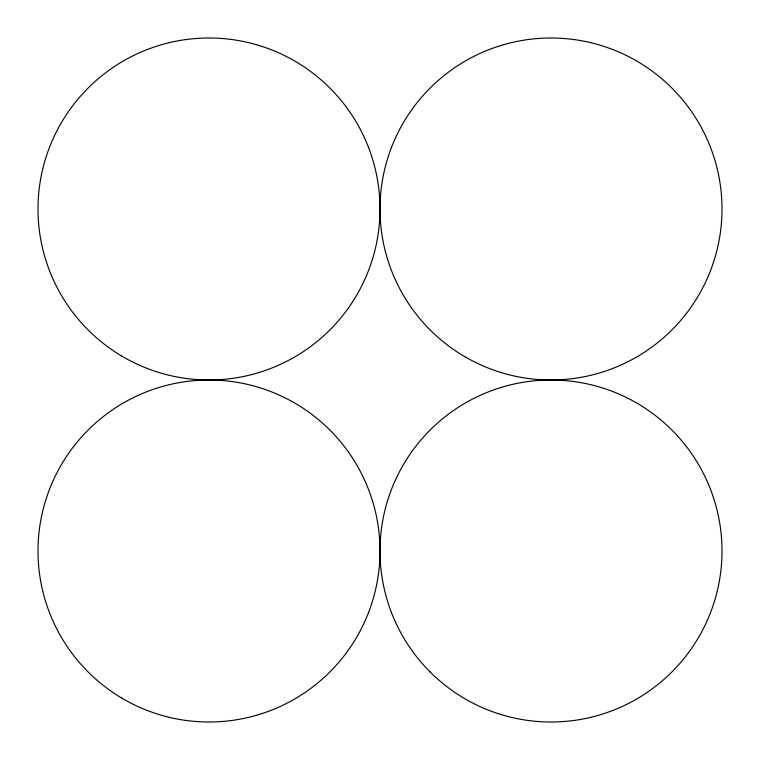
<?xml version="1.0" encoding="UTF-8"?>
<svg xmlns="http://www.w3.org/2000/svg" width="760" height="760" viewBox="0 0 760 760"><rect width="100%" height="100%" fill="white"/><g stroke="black" fill="none" stroke-linecap="round" stroke-linejoin="round"><path stroke-width="1.14" d="M121.486 697.908A171 171 0 0 0 379.981 553.337A171 171 0 0 0 125.533 401.755A171 171 0 0 0 121.486 697.908M430.084 671.916A171 171 0 0 0 716.176 595.26A171 171 0 0 0 506.739 385.823A171 171 0 0 0 430.084 671.916M121.486 355.908A171 171 0 0 0 379.981 211.337A171 171 0 0 0 125.533 59.755A171 171 0 0 0 121.486 355.908M465.5 357.086A171 171 0 0 0 722 209A171 171 0 0 0 465.5 60.914A171 171 0 0 0 465.5 357.086"/></g></svg>
